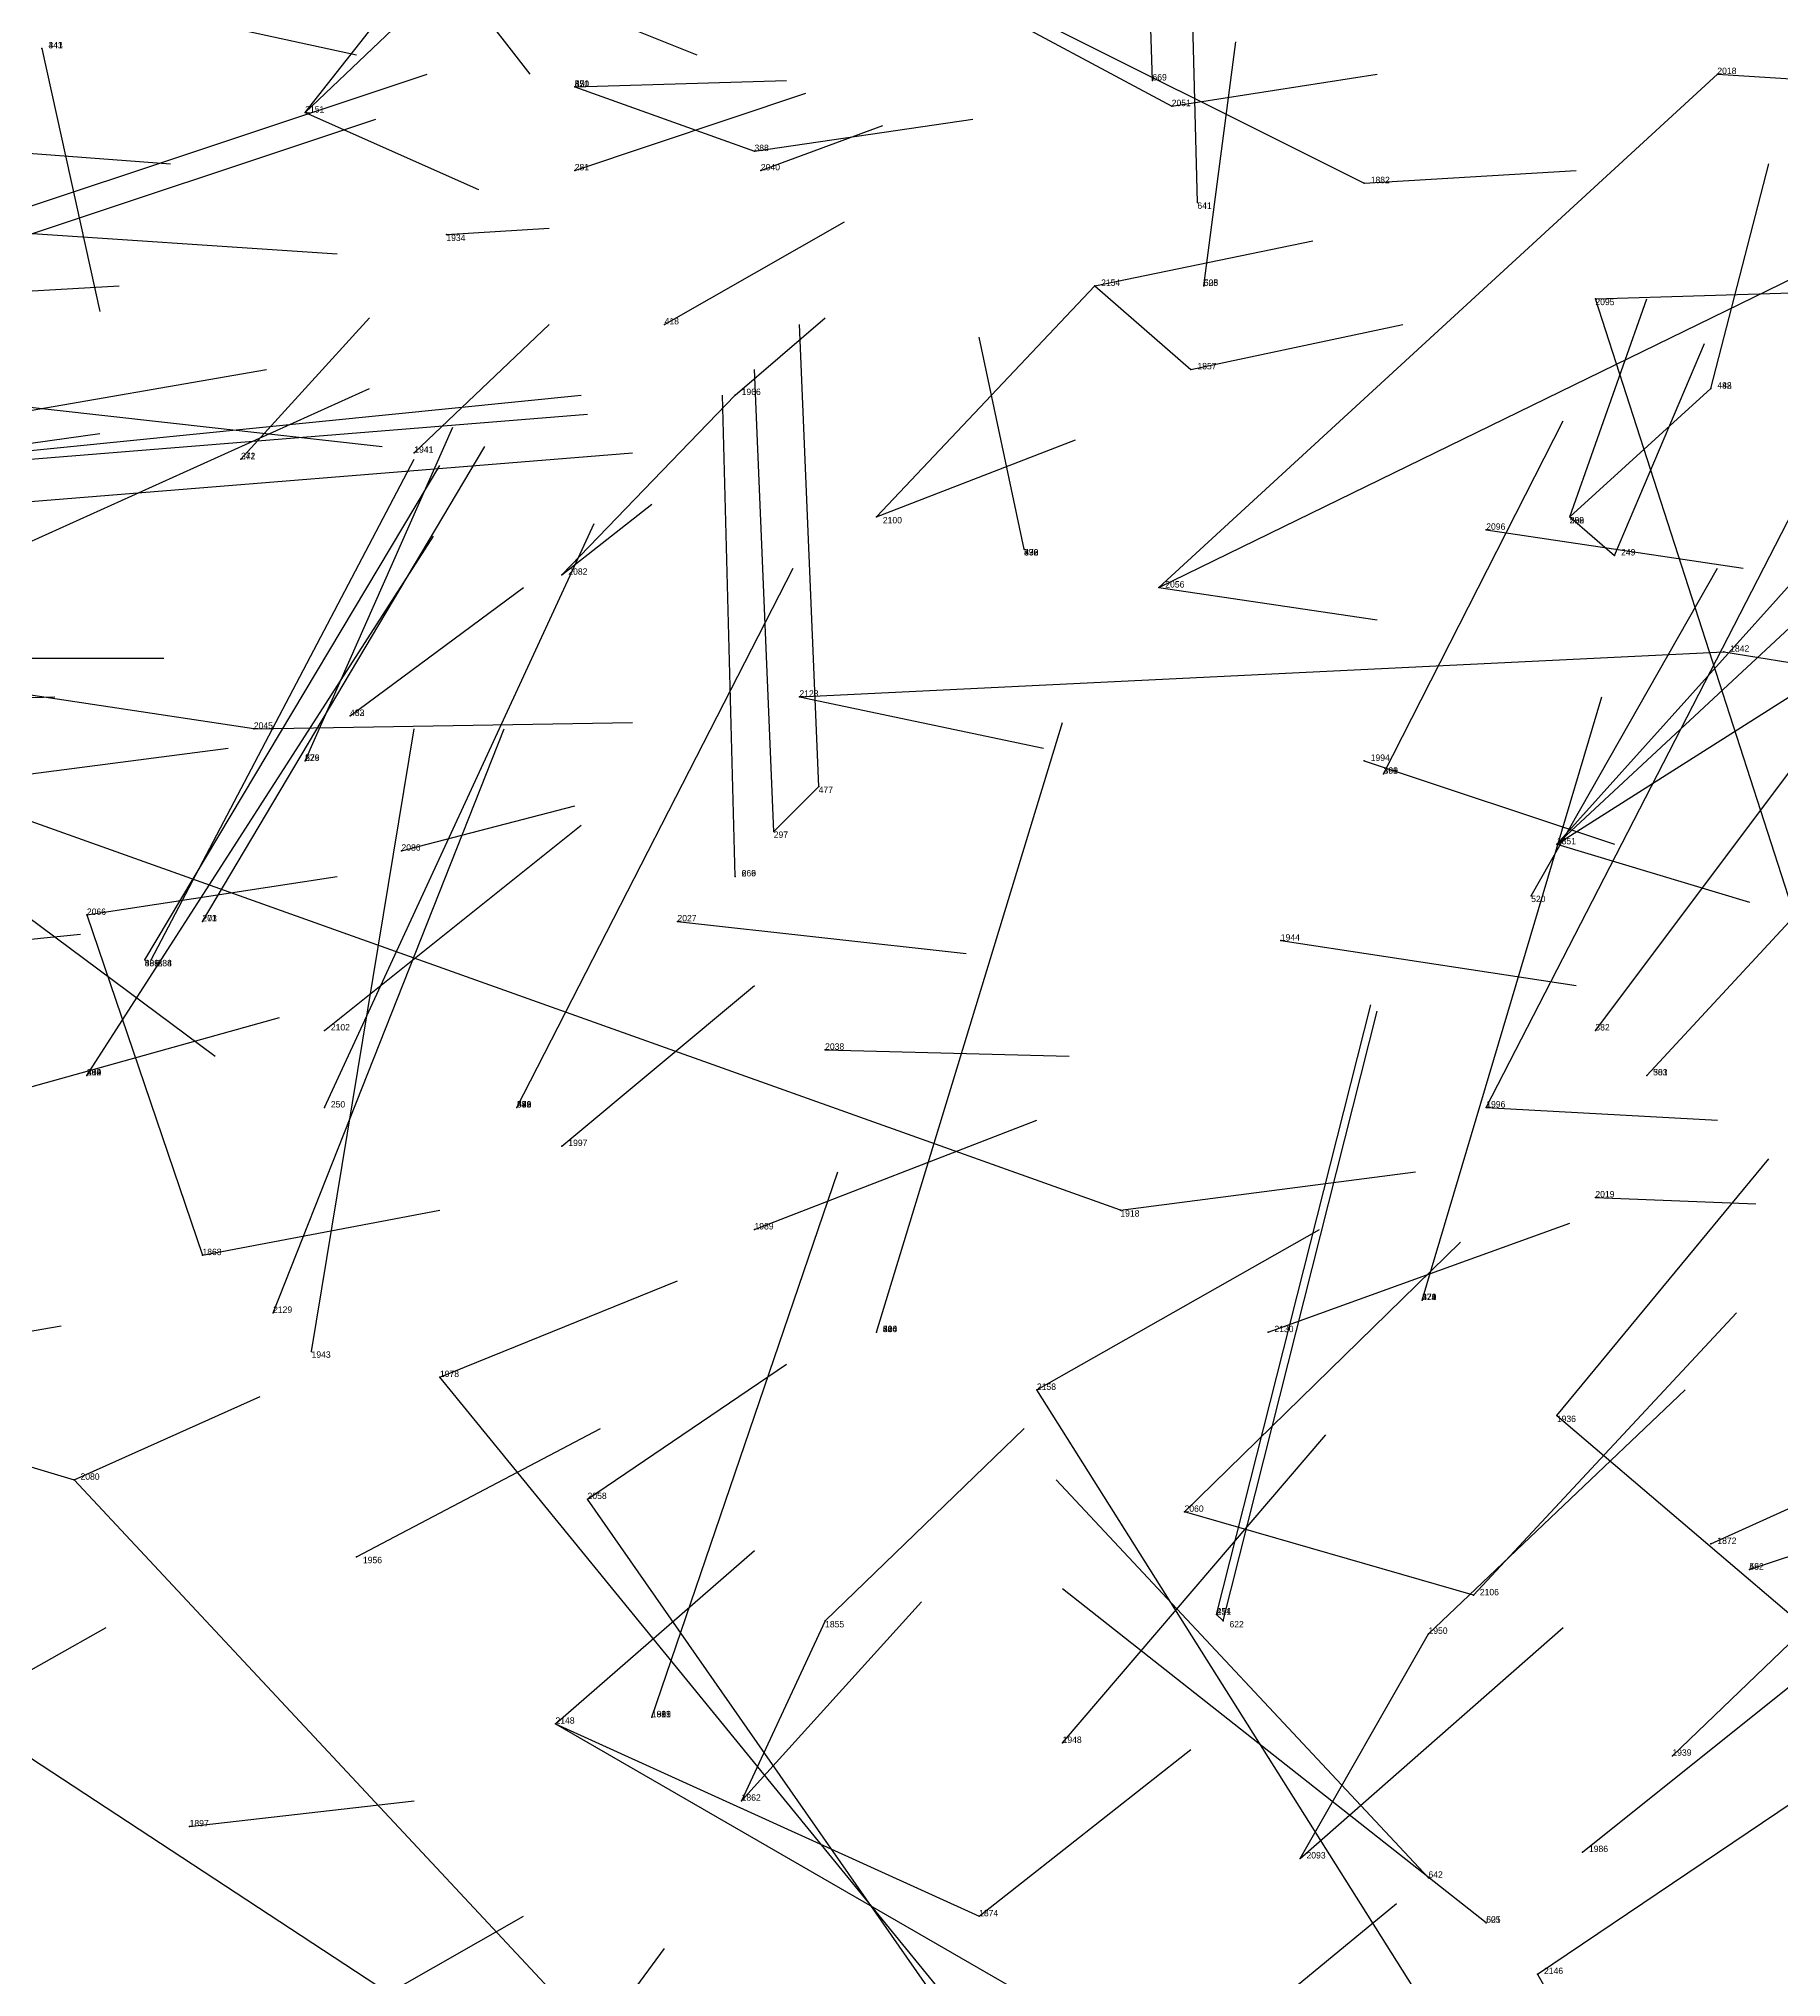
# Model space of a CAD drawing. Extents: x -747426.44 to -747424.45, y -964659.9 to -964657.28.
# Drawn here: x -747425.7495 to -747425.478, y -964658.6155 to -964658.3135 of the extents above; entities that cross this region are included whole.
import ezdxf

# ---------------------------------------------------------------- set-up
doc = ezdxf.new("R2010")
doc.units = 0
for name, color, linetype in [('Facilities', 3, 'CONTINUOUS'), ('Facilities_lines', 3, 'CONTINUOUS'), ('Normals', 1, 'CONTINUOUS'), ('Source_points', 5, 'CONTINUOUS'), ('Text', 3, 'CONTINUOUS')]:
    doc.layers.add(name, color=color, linetype=linetype)

msp = doc.modelspace()

# ---------------------------------------------------------------- linework, layer by layer
at = {"layer": 'Facilities', "color": 3}
for p in [(-747425.749, -964658.315, 137.167), (-747425.576, -964658.32, 137.105), (-747425.666, -964658.321, 137.097), (-747425.708, -964658.325, 137.428), (-747425.666, -964658.334, 137.108), (-747425.637, -964658.334, 137.416), (-747425.569, -964658.339, 137.117), (-747425.686, -964658.344, 137.431), (-747425.585, -964658.352, 137.402), (-747425.568, -964658.352, 137.128), (-747425.652, -964658.358, 137.14), (-747425.641, -964658.369, 137.418), (-747425.691, -964658.378, 137.443), (-747425.718, -964658.379, 137.116), (-747425.524, -964658.39, 137.381), (-747425.511, -964658.388, 137.146), (-747425.596, -964658.393, 137.168), (-747425.575, -964658.399, 137.407), (-747425.631, -964658.416, 137.432), (-747425.701, -964658.419, 137.121), (-747425.716, -964658.421, 137.454), (-747425.708, -964658.426, 137.13), (-747425.543, -964658.426, 137.392), (-747425.54, -964658.428, 137.195), (-747425.628, -964658.43, 137.168), (-747425.693, -964658.44, 137.448), (-747425.513, -964658.439, 137.376), (-747425.641, -964658.444, 137.177), (-747425.517, -964658.447, 137.189), (-747425.742, -964658.45, 137.464), (-747425.724, -964658.451, 137.18), (-747425.65, -964658.451, 137.443), (-747425.556, -964658.454, 137.403), (-747425.733, -964658.457, 137.199), (-747425.732, -964658.457, 137.19), (-747425.705, -964658.468, 137.458), (-747425.507, -964658.468, 137.182), (-747425.627, -964658.471, 137.436), (-747425.742, -964658.475, 137.328), (-747425.499, -964658.475, 137.173), (-747425.705, -964658.48, 137.312), (-747425.675, -964658.48, 137.285), (-747425.524, -964658.48, 137.388), (-747425.668, -964658.486, 137.453), (-747425.507, -964658.494, 137.371), (-747425.581, -964658.496, 137.423), (-747425.638, -964658.499, 137.438), (-747425.534, -964658.51, 137.291), (-747425.713, -964658.512, 137.353), (-747425.619, -964658.515, 137.313), (-747425.558, -964658.515, 137.417), (-747425.707, -964658.518, 137.364), (-747425.513, -964658.528, 137.392), (-747425.744, -964658.538, 137.49), (-747425.7, -964658.55, 137.475), (-747425.489, -964658.548, 137.376), (-747425.483, -964658.552, 137.23), (-747425.526, -964658.556, 137.403), (-747425.566, -964658.559, 137.311), (-747425.627, -964658.56, 137.453), (-747425.669, -964658.576, 137.47), (-747425.654, -964658.575, 137.373), (-747425.59, -964658.579, 137.438), (-747425.495, -964658.581, 137.398), (-747425.726, -964658.592, 137.495), (-747425.553, -964658.597, 137.433), (-747425.509, -964658.596, 137.408), (-747425.533, -964658.6, 137.288), (-747425.524, -964658.607, 137.279), (-747425.516, -964658.615, 137.428)]:
    msp.add_point(p, dxfattribs=at)
at = {"layer": 'Facilities_lines', "color": 3}
for p, q in [((-747425.708, -964658.325, 137.428), (-747425.537, -964658.162, 137.383)), ((-747425.708, -964658.325, 137.428), (-747425.587, -964658.171, 137.398)), ((-747425.655, -964658.28, 137.41), (-747425.543, -964658.336, 137.385)), ((-747425.655, -964658.28, 137.41), (-747425.573, -964658.324, 137.391)), ((-747425.749, -964658.315, 137.167), (-747425.749, -964658.315, 137.167)), ((-747425.575, -964658.399, 137.407), (-747425.488, -964658.319, 137.369)), ((-747425.666, -964658.321, 137.097), (-747425.638, -964658.331, 137.11)), ((-747425.666, -964658.321, 137.097), (-747425.666, -964658.321, 137.097)), ((-747425.666, -964658.321, 137.097), (-747425.666, -964658.321, 137.097)), ((-747425.513, -964658.439, 137.376), (-747425.408, -964658.322, 137.338)), ((-747425.575, -964658.399, 137.407), (-747425.45, -964658.338, 137.355)), ((-747425.513, -964658.439, 137.376), (-747425.357, -964658.34, 137.324)), ((-747425.585, -964658.352, 137.402), (-747425.619, -964658.388, 137.421)), ((-747425.585, -964658.352, 137.402), (-747425.57, -964658.365, 137.395)), ((-747425.568, -964658.352, 137.128), (-747425.568, -964658.352, 137.128)), ((-747425.568, -964658.352, 137.128), (-747425.568, -964658.352, 137.128)), ((-747425.568, -964658.352, 137.128), (-747425.568, -964658.352, 137.128)), ((-747425.456, -964658.512, 137.357), (-747425.507, -964658.354, 137.38)), ((-747425.513, -964658.439, 137.376), (-747425.426, -964658.358, 137.339)), ((-747425.641, -964658.369, 137.418), (-747425.668, -964658.397, 137.437)), ((-747425.511, -964658.388, 137.146), (-747425.489, -964658.368, 137.107)), ((-747425.511, -964658.388, 137.146), (-747425.489, -964658.368, 137.107)), ((-747425.524, -964658.48, 137.388), (-747425.469, -964658.373, 137.365)), ((-747425.718, -964658.379, 137.116), (-747425.718, -964658.379, 137.116)), ((-747425.511, -964658.388, 137.146), (-747425.511, -964658.388, 137.146)), ((-747425.511, -964658.388, 137.146), (-747425.504, -964658.394, 137.147)), ((-747425.511, -964658.388, 137.146), (-747425.511, -964658.388, 137.146)), ((-747425.596, -964658.393, 137.168), (-747425.596, -964658.393, 137.168)), ((-747425.596, -964658.393, 137.168), (-747425.596, -964658.393, 137.168)), ((-747425.596, -964658.393, 137.168), (-747425.596, -964658.393, 137.168)), ((-747425.716, -964658.421, 137.454), (-747425.789, -964658.41, 137.486)), ((-747425.631, -964658.416, 137.432), (-747425.487, -964658.409, 137.366)), ((-747425.701, -964658.419, 137.121), (-747425.701, -964658.419, 137.121)), ((-747425.708, -964658.426, 137.13), (-747425.708, -964658.426, 137.13)), ((-747425.54, -964658.428, 137.195), (-747425.54, -964658.428, 137.195)), ((-747425.54, -964658.428, 137.195), (-747425.54, -964658.428, 137.195)), ((-747425.581, -964658.496, 137.423), (-747425.766, -964658.43, 137.479)), ((-747425.628, -964658.43, 137.168), (-747425.635, -964658.437, 137.177)), ((-747425.641, -964658.444, 137.177), (-747425.641, -964658.444, 137.177)), ((-747425.742, -964658.45, 137.464), (-747425.724, -964658.503, 137.469)), ((-747425.724, -964658.451, 137.18), (-747425.724, -964658.451, 137.18)), ((-747425.733, -964658.457, 137.199), (-747425.733, -964658.457, 137.199)), ((-747425.733, -964658.457, 137.199), (-747425.733, -964658.457, 137.199)), ((-747425.732, -964658.457, 137.19), (-747425.732, -964658.457, 137.19)), ((-747425.742, -964658.475, 137.328), (-747425.742, -964658.475, 137.328)), ((-747425.742, -964658.475, 137.328), (-747425.742, -964658.475, 137.328)), ((-747425.742, -964658.475, 137.328), (-747425.742, -964658.475, 137.328)), ((-747425.742, -964658.475, 137.328), (-747425.742, -964658.475, 137.328)), ((-747425.499, -964658.475, 137.173), (-747425.499, -964658.475, 137.173)), ((-747425.675, -964658.48, 137.285), (-747425.675, -964658.48, 137.285)), ((-747425.675, -964658.48, 137.285), (-747425.675, -964658.48, 137.285)), ((-747425.675, -964658.48, 137.285), (-747425.675, -964658.48, 137.285)), ((-747425.675, -964658.48, 137.285), (-747425.675, -964658.48, 137.285)), ((-747425.675, -964658.48, 137.285), (-747425.675, -964658.48, 137.285)), ((-747425.534, -964658.51, 137.291), (-747425.534, -964658.51, 137.291)), ((-747425.534, -964658.51, 137.291), (-747425.534, -964658.51, 137.291)), ((-747425.619, -964658.515, 137.313), (-747425.619, -964658.515, 137.313)), ((-747425.619, -964658.515, 137.313), (-747425.619, -964658.515, 137.313)), ((-747425.619, -964658.515, 137.313), (-747425.619, -964658.515, 137.313)), ((-747425.554, -964658.685, 137.459), (-747425.687, -964658.522, 137.464)), ((-747425.456, -964658.743, 137.423), (-747425.594, -964658.524, 137.434)), ((-747425.513, -964658.528, 137.392), (-747425.459, -964658.574, 137.371)), ((-747425.744, -964658.538, 137.49), (-747425.573, -964658.721, 137.47)), ((-747425.512, -964658.759, 137.449), (-747425.664, -964658.541, 137.458)), ((-747425.526, -964658.556, 137.403), (-747425.571, -964658.543, 137.427)), ((-747425.483, -964658.552, 137.23), (-747425.483, -964658.552, 137.23)), ((-747425.566, -964658.559, 137.311), (-747425.566, -964658.559, 137.311)), ((-747425.566, -964658.559, 137.311), (-747425.565, -964658.56, 137.301)), ((-747425.627, -964658.56, 137.453), (-747425.64, -964658.588, 137.464)), ((-747425.553, -964658.597, 137.433), (-747425.533, -964658.562, 137.413)), ((-747425.695, -964658.618, 137.49), (-747425.762, -964658.574, 137.5)), ((-747425.669, -964658.576, 137.47), (-747425.603, -964658.606, 137.459)), ((-747425.669, -964658.576, 137.47), (-747425.572, -964658.632, 137.454)), ((-747425.654, -964658.575, 137.373), (-747425.654, -964658.575, 137.373)), ((-747425.654, -964658.575, 137.373), (-747425.654, -964658.575, 137.373)), ((-747425.524, -964658.607, 137.279), (-747425.524, -964658.607, 137.279)), ((-747425.516, -964658.615, 137.428), (-747425.408, -964658.809, 137.423))]:
    msp.add_line(p, q, dxfattribs=at)
at = {"layer": 'Normals', "color": 1}
for p, q in [((-747425.711, -964658.27, 137.168), (-747425.673, -964658.319, 137.246)), ((-747425.711, -964658.27, 137.168), (-747425.673, -964658.319, 137.246)), ((-747425.711, -964658.27, 137.168), (-747425.673, -964658.319, 137.246)), ((-747425.711, -964658.27, 137.168), (-747425.673, -964658.319, 137.246)), ((-747425.711, -964658.27, 137.168), (-747425.673, -964658.319, 137.246)), ((-747425.576, -964658.32, 137.105), (-747425.577, -964658.287, 137.199)), ((-747425.569, -964658.339, 137.117), (-747425.57, -964658.3, 137.209)), ((-747425.746, -964658.306, 137.443), (-747425.7, -964658.316, 137.531)), ((-747425.667, -964658.308, 137.421), (-747425.647, -964658.316, 137.519)), ((-747425.568, -964658.352, 137.128), (-747425.563, -964658.314, 137.22)), ((-747425.568, -964658.352, 137.128), (-747425.563, -964658.314, 137.22)), ((-747425.568, -964658.352, 137.128), (-747425.563, -964658.314, 137.22)), ((-747425.568, -964658.352, 137.128), (-747425.563, -964658.314, 137.22)), ((-747425.749, -964658.315, 137.167), (-747425.74, -964658.356, 137.258)), ((-747425.749, -964658.315, 137.167), (-747425.74, -964658.356, 137.258)), ((-747425.782, -964658.35, 137.187), (-747425.689, -964658.319, 137.206)), ((-747425.666, -964658.321, 137.097), (-747425.633, -964658.32, 137.191)), ((-747425.666, -964658.321, 137.097), (-747425.633, -964658.32, 137.191)), ((-747425.666, -964658.321, 137.097), (-747425.633, -964658.32, 137.191)), ((-747425.573, -964658.324, 137.391), (-747425.541, -964658.319, 137.486)), ((-747425.488, -964658.319, 137.369), (-747425.457, -964658.321, 137.464)), ((-747425.666, -964658.334, 137.108), (-747425.63, -964658.322, 137.201)), ((-747425.79, -964658.357, 137.196), (-747425.697, -964658.326, 137.215)), ((-747425.79, -964658.357, 137.196), (-747425.697, -964658.326, 137.215)), ((-747425.79, -964658.357, 137.196), (-747425.697, -964658.326, 137.215)), ((-747425.708, -964658.325, 137.428), (-747425.681, -964658.337, 137.523)), ((-747425.638, -964658.331, 137.11), (-747425.604, -964658.326, 137.204)), ((-747425.795, -964658.328, 137.469), (-747425.729, -964658.333, 137.544)), ((-747425.637, -964658.334, 137.416), (-747425.618, -964658.327, 137.514)), ((-747425.543, -964658.336, 137.385), (-747425.51, -964658.334, 137.48)), ((-747425.489, -964658.368, 137.107), (-747425.48, -964658.333, 137.2)), ((-747425.489, -964658.368, 137.107), (-747425.48, -964658.333, 137.2)), ((-747425.778, -964658.342, 137.452), (-747425.703, -964658.347, 137.518)), ((-747425.686, -964658.344, 137.431), (-747425.67, -964658.343, 137.53)), ((-747425.652, -964658.358, 137.14), (-747425.624, -964658.342, 137.235)), ((-747425.585, -964658.352, 137.402), (-747425.551, -964658.345, 137.496)), ((-747425.807, -964658.356, 137.48), (-747425.737, -964658.352, 137.552)), ((-747425.511, -964658.388, 137.146), (-747425.499, -964658.354, 137.239)), ((-747425.511, -964658.388, 137.146), (-747425.499, -964658.354, 137.239)), ((-747425.511, -964658.388, 137.146), (-747425.499, -964658.354, 137.239)), ((-747425.507, -964658.354, 137.38), (-747425.473, -964658.353, 137.474)), ((-747425.718, -964658.379, 137.116), (-747425.698, -964658.357, 137.211)), ((-747425.718, -964658.379, 137.116), (-747425.698, -964658.357, 137.211)), ((-747425.641, -964658.369, 137.418), (-747425.627, -964658.357, 137.516)), ((-747425.691, -964658.378, 137.443), (-747425.67, -964658.358, 137.539)), ((-747425.628, -964658.43, 137.168), (-747425.631, -964658.358, 137.237)), ((-747425.596, -964658.393, 137.168), (-747425.603, -964658.36, 137.262)), ((-747425.596, -964658.393, 137.168), (-747425.603, -964658.36, 137.262)), ((-747425.596, -964658.393, 137.168), (-747425.603, -964658.36, 137.262)), ((-747425.596, -964658.393, 137.168), (-747425.603, -964658.36, 137.262)), ((-747425.57, -964658.365, 137.395), (-747425.537, -964658.358, 137.489)), ((-747425.504, -964658.394, 137.147), (-747425.49, -964658.361, 137.24)), ((-747425.795, -964658.366, 137.344), (-747425.696, -964658.377, 137.343)), ((-747425.783, -964658.377, 137.464), (-747425.714, -964658.365, 137.535)), ((-747425.635, -964658.437, 137.177), (-747425.638, -964658.365, 137.246)), ((-747425.764, -964658.379, 137.328), (-747425.665, -964658.369, 137.317)), ((-747425.76, -964658.396, 137.458), (-747425.698, -964658.368, 137.532)), ((-747425.641, -964658.444, 137.177), (-747425.643, -964658.369, 137.243)), ((-747425.641, -964658.444, 137.177), (-747425.643, -964658.369, 137.243)), ((-747425.763, -964658.38, 137.319), (-747425.664, -964658.372, 137.305)), ((-747425.805, -964658.384, 137.482), (-747425.74, -964658.375, 137.558)), ((-747425.708, -964658.426, 137.13), (-747425.685, -964658.374, 137.212)), ((-747425.708, -964658.426, 137.13), (-747425.685, -964658.374, 137.212)), ((-747425.54, -964658.428, 137.195), (-747425.512, -964658.373, 137.273)), ((-747425.54, -964658.428, 137.195), (-747425.512, -964658.373, 137.273)), ((-747425.54, -964658.428, 137.195), (-747425.512, -964658.373, 137.273)), ((-747425.756, -964658.386, 137.32), (-747425.657, -964658.378, 137.306)), ((-747425.756, -964658.386, 137.32), (-747425.657, -964658.378, 137.306)), ((-747425.724, -964658.451, 137.18), (-747425.68, -964658.377, 137.231)), ((-747425.724, -964658.451, 137.18), (-747425.68, -964658.377, 137.231)), ((-747425.619, -964658.388, 137.421), (-747425.588, -964658.376, 137.515)), ((-747425.733, -964658.457, 137.199), (-747425.687, -964658.38, 137.243)), ((-747425.733, -964658.457, 137.199), (-747425.687, -964658.38, 137.243)), ((-747425.733, -964658.457, 137.199), (-747425.687, -964658.38, 137.243)), ((-747425.732, -964658.457, 137.19), (-747425.691, -964658.379, 137.237)), ((-747425.732, -964658.457, 137.19), (-747425.691, -964658.379, 137.237)), ((-747425.668, -964658.397, 137.437), (-747425.654, -964658.386, 137.535)), ((-747425.705, -964658.48, 137.312), (-747425.663, -964658.389, 137.311)), ((-747425.524, -964658.39, 137.381), (-747425.484, -964658.396, 137.472)), ((-747425.742, -964658.475, 137.328), (-747425.688, -964658.391, 137.325)), ((-747425.742, -964658.475, 137.328), (-747425.688, -964658.391, 137.325)), ((-747425.742, -964658.475, 137.328), (-747425.688, -964658.391, 137.325)), ((-747425.742, -964658.475, 137.328), (-747425.688, -964658.391, 137.325)), ((-747425.742, -964658.475, 137.328), (-747425.688, -964658.391, 137.325)), ((-747425.675, -964658.48, 137.285), (-747425.632, -964658.396, 137.318)), ((-747425.675, -964658.48, 137.285), (-747425.632, -964658.396, 137.318)), ((-747425.675, -964658.48, 137.285), (-747425.632, -964658.396, 137.318)), ((-747425.675, -964658.48, 137.285), (-747425.632, -964658.396, 137.318)), ((-747425.675, -964658.48, 137.285), (-747425.632, -964658.396, 137.318)), ((-747425.675, -964658.48, 137.285), (-747425.632, -964658.396, 137.318)), ((-747425.517, -964658.447, 137.189), (-747425.488, -964658.396, 137.27)), ((-747425.701, -964658.419, 137.121), (-747425.674, -964658.399, 137.215)), ((-747425.701, -964658.419, 137.121), (-747425.674, -964658.399, 137.215)), ((-747425.575, -964658.399, 137.407), (-747425.541, -964658.404, 137.501)), ((-747425.789, -964658.41, 137.486), (-747425.73, -964658.41, 137.567)), ((-747425.487, -964658.409, 137.366), (-747425.45, -964658.415, 137.459)), ((-747425.81, -964658.418, 137.494), (-747425.747, -964658.416, 137.572)), ((-747425.631, -964658.416, 137.432), (-747425.593, -964658.424, 137.524)), ((-747425.534, -964658.51, 137.291), (-747425.506, -964658.416, 137.309)), ((-747425.534, -964658.51, 137.291), (-747425.506, -964658.416, 137.309)), ((-747425.534, -964658.51, 137.291), (-747425.506, -964658.416, 137.309)), ((-747425.792, -964658.42, 137.368), (-747425.722, -964658.472, 137.418)), ((-747425.792, -964658.42, 137.368), (-747425.722, -964658.472, 137.418)), ((-747425.716, -964658.421, 137.454), (-747425.657, -964658.42, 137.535)), ((-747425.619, -964658.515, 137.313), (-747425.59, -964658.42, 137.301)), ((-747425.619, -964658.515, 137.313), (-747425.59, -964658.42, 137.301)), ((-747425.619, -964658.515, 137.313), (-747425.59, -964658.42, 137.301)), ((-747425.619, -964658.515, 137.313), (-747425.59, -964658.42, 137.301)), ((-747425.507, -964658.468, 137.182), (-747425.471, -964658.42, 137.262)), ((-747425.713, -964658.512, 137.353), (-747425.677, -964658.421, 137.375)), ((-747425.707, -964658.518, 137.364), (-747425.691, -964658.421, 137.382)), ((-747425.766, -964658.43, 137.479), (-747425.72, -964658.424, 137.568)), ((-747425.543, -964658.426, 137.392), (-747425.504, -964658.439, 137.483)), ((-747425.693, -964658.44, 137.448), (-747425.666, -964658.433, 137.544)), ((-747425.499, -964658.475, 137.173), (-747425.461, -964658.434, 137.256)), ((-747425.499, -964658.475, 137.173), (-747425.461, -964658.434, 137.256)), ((-747425.705, -964658.468, 137.458), (-747425.665, -964658.436, 137.544)), ((-747425.513, -964658.439, 137.376), (-747425.483, -964658.448, 137.471)), ((-747425.742, -964658.45, 137.464), (-747425.703, -964658.444, 137.556)), ((-747425.793, -964658.458, 137.499), (-747425.743, -964658.453, 137.586)), ((-747425.65, -964658.451, 137.443), (-747425.605, -964658.456, 137.532)), ((-747425.556, -964658.454, 137.403), (-747425.51, -964658.461, 137.492)), ((-747425.668, -964658.486, 137.453), (-747425.638, -964658.461, 137.545)), ((-747425.566, -964658.559, 137.311), (-747425.542, -964658.464, 137.333)), ((-747425.566, -964658.559, 137.311), (-747425.542, -964658.464, 137.333)), ((-747425.565, -964658.56, 137.301), (-747425.541, -964658.465, 137.323)), ((-747425.755, -964658.478, 137.474), (-747425.712, -964658.466, 137.564)), ((-747425.627, -964658.471, 137.436), (-747425.589, -964658.472, 137.528)), ((-747425.524, -964658.48, 137.388), (-747425.488, -964658.482, 137.481)), ((-747425.638, -964658.499, 137.438), (-747425.594, -964658.482, 137.526)), ((-747425.513, -964658.528, 137.392), (-747425.48, -964658.488, 137.478)), ((-747425.654, -964658.575, 137.373), (-747425.625, -964658.49, 137.417)), ((-747425.654, -964658.575, 137.373), (-747425.625, -964658.49, 137.417)), ((-747425.654, -964658.575, 137.373), (-747425.625, -964658.49, 137.417)), ((-747425.581, -964658.496, 137.423), (-747425.535, -964658.49, 137.512)), ((-747425.507, -964658.494, 137.371), (-747425.482, -964658.495, 137.468)), ((-747425.724, -964658.503, 137.469), (-747425.687, -964658.496, 137.562)), ((-747425.558, -964658.515, 137.417), (-747425.511, -964658.498, 137.504)), ((-747425.594, -964658.524, 137.434), (-747425.55, -964658.499, 137.52)), ((-747425.571, -964658.543, 137.427), (-747425.528, -964658.501, 137.507)), ((-747425.687, -964658.522, 137.464), (-747425.65, -964658.507, 137.556)), ((-747425.837, -964658.51, 137.331), (-747425.744, -964658.538, 137.355)), ((-747425.837, -964658.51, 137.331), (-747425.744, -964658.538, 137.355)), ((-747425.837, -964658.51, 137.331), (-747425.744, -964658.538, 137.355)), ((-747425.837, -964658.51, 137.331), (-747425.744, -964658.538, 137.355)), ((-747425.781, -964658.52, 137.495), (-747425.746, -964658.514, 137.589)), ((-747425.526, -964658.556, 137.403), (-747425.485, -964658.512, 137.483)), ((-747425.664, -964658.541, 137.458), (-747425.633, -964658.52, 137.551)), ((-747425.483, -964658.552, 137.23), (-747425.393, -964658.522, 137.26)), ((-747425.483, -964658.552, 137.23), (-747425.393, -964658.522, 137.26)), ((-747425.744, -964658.538, 137.49), (-747425.715, -964658.525, 137.585)), ((-747425.533, -964658.562, 137.413), (-747425.493, -964658.524, 137.496)), ((-747425.489, -964658.548, 137.376), (-747425.445, -964658.528, 137.464)), ((-747425.7, -964658.55, 137.475), (-747425.662, -964658.53, 137.565)), ((-747425.627, -964658.56, 137.453), (-747425.596, -964658.53, 137.543)), ((-747425.59, -964658.579, 137.438), (-747425.549, -964658.531, 137.515)), ((-747425.495, -964658.581, 137.398), (-747425.445, -964658.533, 137.47)), ((-747425.533, -964658.6, 137.288), (-747425.591, -964658.538, 137.235)), ((-747425.669, -964658.576, 137.47), (-747425.638, -964658.549, 137.561)), ((-747425.524, -964658.607, 137.279), (-747425.59, -964658.555, 137.226)), ((-747425.524, -964658.607, 137.279), (-747425.59, -964658.555, 137.226)), ((-747425.509, -964658.596, 137.408), (-747425.459, -964658.556, 137.485)), ((-747425.64, -964658.588, 137.464), (-747425.612, -964658.557, 137.555)), ((-747425.762, -964658.574, 137.5), (-747425.739, -964658.561, 137.596)), ((-747425.553, -964658.597, 137.433), (-747425.512, -964658.561, 137.517)), ((-747425.603, -964658.606, 137.459), (-747425.57, -964658.58, 137.55)), ((-747425.516, -964658.615, 137.428), (-747425.47, -964658.584, 137.511)), ((-747425.726, -964658.592, 137.495), (-747425.691, -964658.588, 137.589)), ((-747425.572, -964658.632, 137.454), (-747425.538, -964658.604, 137.544)), ((-747425.695, -964658.618, 137.49), (-747425.674, -964658.606, 137.587)), ((-747425.666, -964658.63, 137.484), (-747425.652, -964658.611, 137.581))]:
    msp.add_line(p, q, dxfattribs=at)
at = {"layer": 'Source_points', "color": 5}
for p in [(-747425.749, -964658.315, 137.167), (-747425.488, -964658.319, 137.369), (-747425.666, -964658.321, 137.097), (-747425.666, -964658.321, 137.097), (-747425.573, -964658.324, 137.391), (-747425.638, -964658.331, 137.11), (-747425.543, -964658.336, 137.385), (-747425.568, -964658.352, 137.128), (-747425.568, -964658.352, 137.128), (-747425.568, -964658.352, 137.128), (-747425.507, -964658.354, 137.38), (-747425.57, -964658.365, 137.395), (-747425.489, -964658.368, 137.107), (-747425.489, -964658.368, 137.107), (-747425.718, -964658.379, 137.116), (-747425.619, -964658.388, 137.421), (-747425.511, -964658.388, 137.146), (-747425.511, -964658.388, 137.146), (-747425.596, -964658.393, 137.168), (-747425.596, -964658.393, 137.168), (-747425.596, -964658.393, 137.168), (-747425.504, -964658.394, 137.147), (-747425.668, -964658.397, 137.437), (-747425.487, -964658.409, 137.366), (-747425.701, -964658.419, 137.121), (-747425.708, -964658.426, 137.13), (-747425.54, -964658.428, 137.195), (-747425.54, -964658.428, 137.195), (-747425.635, -964658.437, 137.177), (-747425.641, -964658.444, 137.177), (-747425.724, -964658.451, 137.18), (-747425.733, -964658.457, 137.199), (-747425.733, -964658.457, 137.199), (-747425.732, -964658.457, 137.19), (-747425.742, -964658.475, 137.328), (-747425.742, -964658.475, 137.328), (-747425.742, -964658.475, 137.328), (-747425.742, -964658.475, 137.328), (-747425.499, -964658.475, 137.173), (-747425.675, -964658.48, 137.285), (-747425.675, -964658.48, 137.285), (-747425.675, -964658.48, 137.285), (-747425.675, -964658.48, 137.285), (-747425.675, -964658.48, 137.285), (-747425.724, -964658.503, 137.469), (-747425.534, -964658.51, 137.291), (-747425.534, -964658.51, 137.291), (-747425.619, -964658.515, 137.313), (-747425.619, -964658.515, 137.313), (-747425.619, -964658.515, 137.313), (-747425.687, -964658.522, 137.464), (-747425.594, -964658.524, 137.434), (-747425.664, -964658.541, 137.458), (-747425.571, -964658.543, 137.427), (-747425.483, -964658.552, 137.23), (-747425.566, -964658.559, 137.311), (-747425.565, -964658.56, 137.301), (-747425.533, -964658.562, 137.413), (-747425.654, -964658.575, 137.373), (-747425.654, -964658.575, 137.373), (-747425.64, -964658.588, 137.464), (-747425.603, -964658.606, 137.459), (-747425.524, -964658.607, 137.279)]:
    msp.add_point(p, dxfattribs=at)

# ---------------------------------------------------------------- texts
at = {"layer": 'Text', "color": 3}
for s, p in [('441', (-747425.748, -964658.315, 137.167)), ('343', (-747425.748, -964658.315, 137.167)), ('451', (-747425.666, -964658.321, 137.097)), ('320', (-747425.666, -964658.321, 137.097)), ('571', (-747425.666, -964658.321, 137.097)), ('669', (-747425.576, -964658.32, 137.105)), ('2018', (-747425.488, -964658.319, 137.369)), ('2051', (-747425.573, -964658.324, 137.391)), ('2151', (-747425.708, -964658.325, 137.428)), ('388', (-747425.638, -964658.331, 137.11)), ('281', (-747425.666, -964658.334, 137.108)), ('2040', (-747425.637, -964658.334, 137.416)), ('1882', (-747425.542, -964658.336, 137.385)), ('641', (-747425.569, -964658.34, 137.117)), ('1934', (-747425.686, -964658.345, 137.431)), ('2154', (-747425.584, -964658.352, 137.402)), ('525', (-747425.568, -964658.352, 137.128)), ('628', (-747425.568, -964658.352, 137.128)), ('603', (-747425.568, -964658.352, 137.128)), ('626', (-747425.568, -964658.352, 137.128)), ('2095', (-747425.507, -964658.355, 137.38)), ('418', (-747425.652, -964658.358, 137.14)), ('1857', (-747425.569, -964658.365, 137.395)), ('1966', (-747425.64, -964658.369, 137.418)), ('442', (-747425.488, -964658.368, 137.107)), ('488', (-747425.488, -964658.368, 137.107)), ('341', (-747425.718, -964658.379, 137.116)), ('272', (-747425.718, -964658.379, 137.116)), ('1941', (-747425.691, -964658.378, 137.443)), ('2100', (-747425.618, -964658.389, 137.421)), ('2096', (-747425.524, -964658.39, 137.381)), ('580', (-747425.511, -964658.389, 137.146)), ('202', (-747425.511, -964658.389, 137.146)), ('228', (-747425.511, -964658.389, 137.146)), ('432', (-747425.596, -964658.394, 137.168)), ('590', (-747425.596, -964658.394, 137.168)), ('336', (-747425.596, -964658.394, 137.168)), ('273', (-747425.596, -964658.394, 137.168)), ('249', (-747425.503, -964658.394, 137.147)), ('2082', (-747425.667, -964658.397, 137.437)), ('2056', (-747425.574, -964658.399, 137.407)), ('1842', (-747425.486, -964658.409, 137.366)), ('2123', (-747425.631, -964658.416, 137.432)), ('2045', (-747425.716, -964658.421, 137.454)), ('482', (-747425.701, -964658.419, 137.121)), ('433', (-747425.701, -964658.419, 137.121)), ('579', (-747425.708, -964658.426, 137.13)), ('226', (-747425.708, -964658.426, 137.13)), ('1994', (-747425.542, -964658.426, 137.392)), ('490', (-747425.54, -964658.428, 137.195)), ('461', (-747425.54, -964658.428, 137.195)), ('368', (-747425.54, -964658.428, 137.195)), ('477', (-747425.628, -964658.431, 137.168)), ('297', (-747425.635, -964658.438, 137.177)), ('1851', (-747425.513, -964658.439, 137.376)), ('2086', (-747425.693, -964658.44, 137.448)), ('666', (-747425.64, -964658.444, 137.177)), ('269', (-747425.64, -964658.444, 137.177)), ('520', (-747425.517, -964658.448, 137.189)), ('2066', (-747425.742, -964658.45, 137.464)), ('271', (-747425.724, -964658.451, 137.18)), ('203', (-747425.724, -964658.451, 137.18)), ('2027', (-747425.65, -964658.451, 137.443)), ('1944', (-747425.556, -964658.454, 137.403)), ('498', (-747425.733, -964658.458, 137.199)), ('599', (-747425.733, -964658.458, 137.199)), ('361', (-747425.733, -964658.458, 137.199)), ('334', (-747425.731, -964658.458, 137.19)), ('288', (-747425.731, -964658.458, 137.19)), ('2102', (-747425.704, -964658.468, 137.458)), ('382', (-747425.507, -964658.468, 137.182)), ('2038', (-747425.627, -964658.471, 137.436)), ('462', (-747425.742, -964658.475, 137.328)), ('419', (-747425.742, -964658.475, 137.328)), ('369', (-747425.742, -964658.475, 137.328)), ('204', (-747425.742, -964658.475, 137.328)), ('290', (-747425.742, -964658.475, 137.328)), ('583', (-747425.498, -964658.475, 137.173)), ('301', (-747425.498, -964658.475, 137.173)), ('250', (-747425.704, -964658.48, 137.312)), ('422', (-747425.675, -964658.48, 137.285)), ('390', (-747425.675, -964658.48, 137.285)), ('588', (-747425.675, -964658.48, 137.285)), ('670', (-747425.675, -964658.48, 137.285)), ('621', (-747425.675, -964658.48, 137.285)), ('643', (-747425.675, -964658.48, 137.285)), ('1996', (-747425.524, -964658.48, 137.388)), ('1997', (-747425.667, -964658.486, 137.453)), ('2019', (-747425.507, -964658.494, 137.371)), ('1989', (-747425.638, -964658.499, 137.438)), ('1918', (-747425.581, -964658.497, 137.423)), ('1868', (-747425.724, -964658.503, 137.469)), ('2129', (-747425.713, -964658.512, 137.353)), ('424', (-747425.534, -964658.51, 137.291)), ('671', (-747425.534, -964658.51, 137.291)), ('229', (-747425.534, -964658.51, 137.291)), ('426', (-747425.618, -964658.515, 137.313)), ('364', (-747425.618, -964658.515, 137.313)), ('514', (-747425.618, -964658.515, 137.313)), ('200', (-747425.618, -964658.515, 137.313)), ('2130', (-747425.557, -964658.515, 137.417)), ('1943', (-747425.707, -964658.519, 137.364)), ('1978', (-747425.687, -964658.522, 137.464)), ('2158', (-747425.594, -964658.524, 137.434)), ('1936', (-747425.513, -964658.529, 137.392)), ('2080', (-747425.743, -964658.538, 137.49)), ('2058', (-747425.664, -964658.541, 137.458)), ('2060', (-747425.571, -964658.543, 137.427)), ('1872', (-747425.488, -964658.548, 137.376)), ('1956', (-747425.699, -964658.551, 137.475)), ('492', (-747425.483, -964658.552, 137.23)), ('552', (-747425.483, -964658.552, 137.23)), ('2106', (-747425.525, -964658.556, 137.403)), ('414', (-747425.566, -964658.559, 137.311)), ('251', (-747425.566, -964658.559, 137.311)), ('1855', (-747425.627, -964658.561, 137.453)), ('622', (-747425.564, -964658.561, 137.301)), ('1950', (-747425.533, -964658.562, 137.413)), ('1911', (-747425.654, -964658.575, 137.373)), ('1889', (-747425.654, -964658.575, 137.373)), ('1895', (-747425.654, -964658.575, 137.373)), ('2148', (-747425.669, -964658.576, 137.47)), ('1948', (-747425.59, -964658.579, 137.438)), ('1939', (-747425.495, -964658.581, 137.398)), ('1862', (-747425.64, -964658.588, 137.464)), ('1897', (-747425.726, -964658.592, 137.495)), ('1986', (-747425.508, -964658.596, 137.408)), ('2093', (-747425.552, -964658.597, 137.433)), ('642', (-747425.533, -964658.6, 137.288)), ('1874', (-747425.603, -964658.606, 137.459)), ('521', (-747425.524, -964658.607, 137.279)), ('605', (-747425.524, -964658.607, 137.279)), ('2146', (-747425.515, -964658.615, 137.428))]:
    msp.add_text(s, height=0.001, dxfattribs=at).set_placement(p)

doc.saveas('drawing.dxf')
